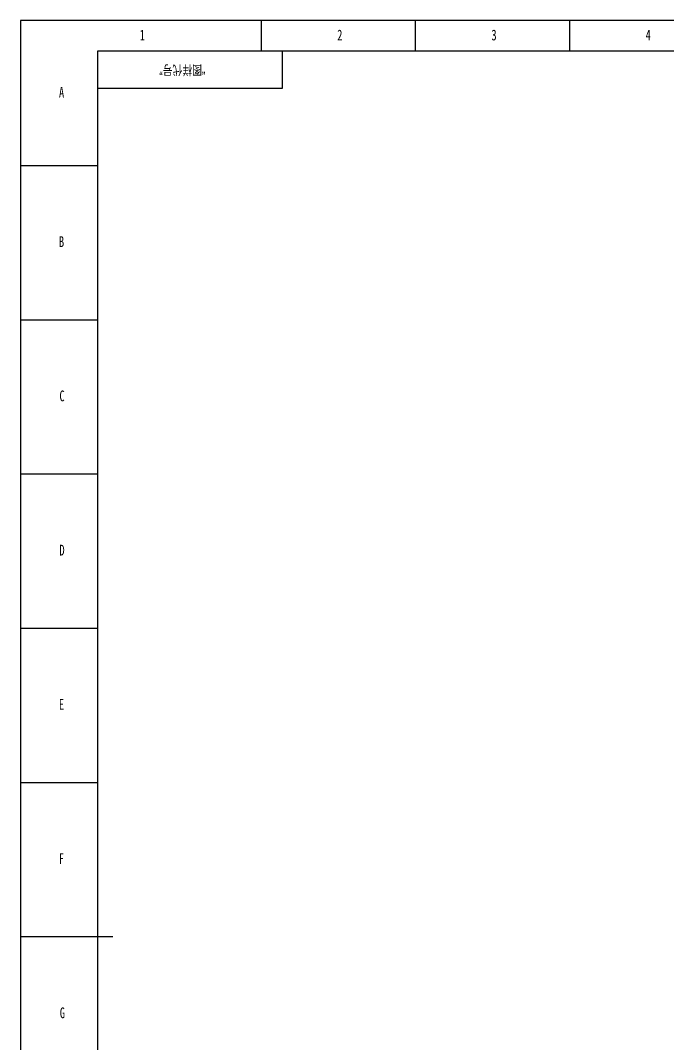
# Model space of a CAD drawing. Header units: millimetres. Extents: x 0 to 841, y 0 to 2287.
# Drawn here: x 0 to 209.8, y 262.3 to 594 of the extents above; entities that cross this region are included whole.
import ezdxf

# ---------------------------------------------------------------- set-up
doc = ezdxf.new("R2010")
doc.units = ezdxf.units.MM
for name, color, linetype in [('10', 7, 'Continuous'), ('5', 7, 'Continuous'), ('SLD-0', 7, 'Continuous')]:
    doc.layers.add(name, color=color, linetype=linetype)
doc.styles.add('SLDTEXTSTYLE0', font='TXT', dxfattribs={"width": 0.7, "bigfont": 'bigfont'})
doc.styles.add('SLDTEXTSTYLE4', font='TXT', dxfattribs={"width": 0.7})

msp = doc.modelspace()

# ---------------------------------------------------------------- linework, layer by layer
at = {"layer": '5', "color": 7}
for p, q in [((841, 594), (0, 594)), ((0, 594), (0, 0))]:
    msp.add_line(p, q, dxfattribs=at)
at = {"layer": '5'}
for p, q in [((78, 594), (78, 584)), ((128, 594), (128, 584)), ((178, 594), (178, 584)), ((0, 547), (25, 547)), ((0, 497), (25, 497)), ((0, 447), (25, 447)), ((0, 397), (25, 397)), ((0, 347), (25, 347))]:
    msp.add_line(p, q, dxfattribs=at)
at = {"layer": '5', "color": 7, "lineweight": 25}
for p, q in [((831, 584), (25, 584)), ((25, 584), (25, 10)), ((85, 572), (85, 584)), ((25, 572), (85, 572))]:
    msp.add_line(p, q, dxfattribs=at)
at = {"layer": '5', "lineweight": 25}
msp.add_line((0, 297), (30, 297), dxfattribs=at)

# ---------------------------------------------------------------- texts
at = {"layer": '10', "char_height": 3.5, "attachment_point": 2, "style": 'SLDTEXTSTYLE4'}
for s, insert in [('1', (39.54, 591.04)), ('2', (103.54, 591.04)), ('3', (153.54, 591.04)), ('4', (203.54, 591.04)), ('A', (13.32, 572.48)), ('B', (13.32, 524.04)), ('C', (13.48, 474.04)), ('D', (13.48, 424.04)), ('E', (13.32, 374.04)), ('F', (13.28, 324.04)), ('G', (13.59, 274.04))]:
    msp.add_mtext(s, dxfattribs=dict(at, insert=insert))
at = {"layer": 'SLD-0', "insert": (52.49, 576.27), "char_height": 3.5, "attachment_point": 2, "rotation": 180, "style": 'SLDTEXTSTYLE0'}
msp.add_mtext('“图样代号”', dxfattribs=at)

doc.saveas('drawing.dxf')
